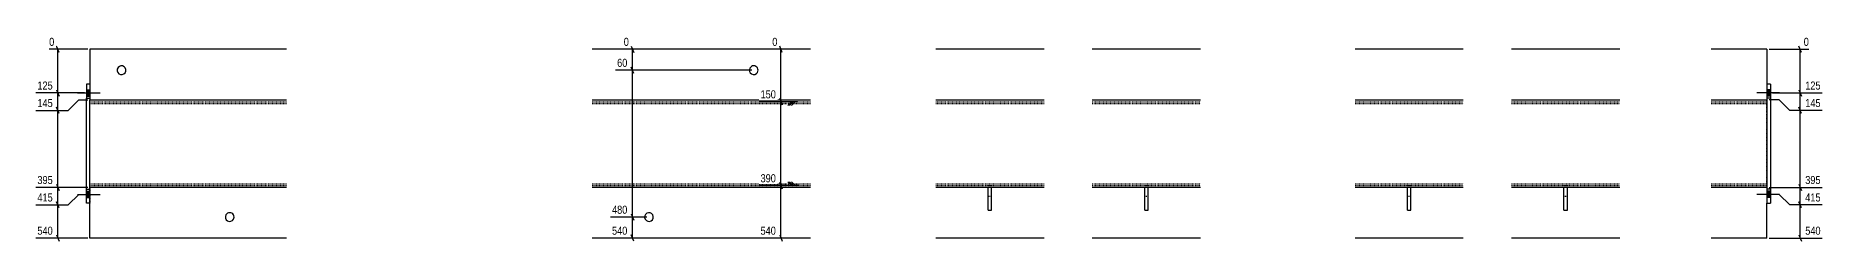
# Model space of a CAD drawing. Header units: millimetres. Extents: x 10 to 49821, y 10 to 1952.
# Drawn here: x 27794 to 32907, y 14 to 602 of the extents above; entities that cross this region are included whole.
import ezdxf

# ---------------------------------------------------------------- set-up
doc = ezdxf.new("R2010")
doc.units = ezdxf.units.MM
doc.linetypes.add('DXK_LINE_DOT2', pattern=[3.9198, 1.9599, -1.9599])
doc.layers.add('MÅLSÆTNING', color=7, linetype='Continuous')
doc.layers.add('STÅL', color=7, linetype='Continuous')
doc.styles.add('Arial Narrow', font='ARIALN.TTF', dxfattribs={"height": 0.2})

msp = doc.modelspace()

# ---------------------------------------------------------------- hatches: boundary and pattern name
at = {"layer": 'STÅL', "linetype": 'Continuous'}
for points in [[(27939, 447.4), (27939, 429.4), (27949, 429.4), (27949, 447.4)], [(27939, 447.4), (27939, 429.4), (27949, 429.4), (27949, 447.4)], [(27939, 447.4), (27939, 429.4), (27949, 429.4), (27949, 447.4)], [(32759, 429.4), (32759, 447.4), (32749, 447.4), (32749, 429.4)], [(32759, 429.4), (32759, 447.4), (32749, 447.4), (32749, 429.4)], [(32759, 429.4), (32759, 447.4), (32749, 447.4), (32749, 429.4)], [(27939, 157.4), (27939, 139.4), (27949, 139.4), (27949, 157.4)], [(27939, 157.4), (27939, 139.4), (27949, 139.4), (27949, 157.4)], [(27939, 157.4), (27939, 139.4), (27949, 139.4), (27949, 157.4)], [(32759, 139.4), (32759, 157.4), (32749, 157.4), (32749, 139.4)], [(32759, 139.4), (32759, 157.4), (32749, 157.4), (32749, 139.4)], [(32759, 139.4), (32759, 157.4), (32749, 157.4), (32749, 139.4)]]:
    msp.add_hatch(color=96, dxfattribs=at).paths.add_polyline_path(points)

# ---------------------------------------------------------------- linework, layer by layer
at = {"layer": 'MÅLSÆTNING', "color": 7, "linetype": 'Continuous'}
for p, q in [((27943, 563.4), (27832.2, 563.4)), ((27860.6, 554.4), (27853.4, 572.4)), ((29972.4, 563.4), (29902, 563.4)), ((29930.4, 554.4), (29923.2, 572.4)), ((32755, 563.4), (32869, 563.4)), ((32847.8, 554.4), (32840.6, 572.4)), ((29505.3, 494.4), (29498.1, 512.4)), ((29843, 503.4), (29453.5, 503.4)), ((27887, 388.4), (27917, 418.4)), ((27887, 388.4), (27917, 418.4)), ((27917, 418.4), (27943, 418.4)), ((27917, 418.4), (27943, 418.4)), ((29974.4, 413.4), (29864, 413.4)), ((29930.4, 404.4), (29923.2, 422.4)), ((29926.8, 173.4), (29926.8, 413.4)), ((29956.8, 413.4), (29946.3, 402.9)), ((29967.3, 413.4), (29946.3, 413.4)), ((29956.8, 413.4), (29946.3, 402.9)), ((29967.3, 413.4), (29946.3, 413.4)), ((29962.1, 413.4), (29951.6, 402.9)), ((29962.1, 413.4), (29951.6, 402.9)), ((29967.3, 413.4), (29956.8, 402.9)), ((29967.3, 413.4), (29956.8, 402.9)), ((32784.2, 418.4), (32755, 418.4)), ((32784.2, 418.4), (32755, 418.4)), ((32814.2, 388.4), (32784.2, 418.4)), ((32814.2, 388.4), (32784.2, 418.4)), ((27794.2, 388.4), (27887, 388.4)), ((27860.6, 379.4), (27853.4, 397.4)), ((32907, 388.4), (32814.2, 388.4)), ((32847.8, 379.4), (32840.6, 397.4)), ((32844.2, 168.4), (32844.2, 388.4)), ((29978.5, 173.4), (29864, 173.4)), ((29978.5, 173.4), (29864, 173.4)), ((29923.2, 182.4), (29930.4, 164.4)), ((29930.4, 164.4), (29923.2, 182.4)), ((29926.8, 23.4), (29926.8, 173.4)), ((29956.8, 173.4), (29946.3, 183.9)), ((29956.8, 173.4), (29946.3, 183.9)), ((29967.3, 173.4), (29946.3, 173.4)), ((29967.3, 173.4), (29946.3, 173.4)), ((29962.1, 173.4), (29951.6, 183.9)), ((29962.1, 173.4), (29951.6, 183.9)), ((29967.3, 173.4), (29956.8, 183.9)), ((29967.3, 173.4), (29956.8, 183.9)), ((32755, 168.4), (32907, 168.4)), ((32840.6, 177.4), (32847.8, 159.4)), ((27794.2, 118.4), (27887, 118.4)), ((27860.6, 109.4), (27853.4, 127.4)), ((27857, 23.4), (27857, 118.4)), ((27887, 118.4), (27917, 148.4)), ((27887, 118.4), (27917, 148.4)), ((27917, 148.4), (27933, 148.4)), ((27917, 148.4), (27933, 148.4)), ((32784.2, 148.4), (32765, 148.4)), ((32784.2, 148.4), (32765, 148.4)), ((32814.2, 118.4), (32784.2, 148.4)), ((32814.2, 118.4), (32784.2, 148.4)), ((32907, 118.4), (32814.2, 118.4)), ((32847.8, 109.4), (32840.6, 127.4)), ((32844.2, 23.4), (32844.2, 118.4)), ((29543, 83.4), (29438.9, 83.4)), ((29498.1, 92.4), (29505.3, 74.4)), ((29501.7, 23.4), (29501.7, 83.4)), ((27943, 23.4), (27794.2, 23.4)), ((27853.4, 32.4), (27860.6, 14.4)), ((29544.6, 23.4), (29438.9, 23.4)), ((29505.3, 14.4), (29498.1, 32.4)), ((29983, 23.4), (29864, 23.4)), ((29923.2, 32.4), (29930.4, 14.4)), ((32755, 23.4), (32907, 23.4)), ((32840.6, 32.4), (32847.8, 14.4))]:
    msp.add_line(p, q, dxfattribs=at)
at = {"layer": 'STÅL', "color": 2, "linetype": 'Continuous'}
for p, q in [((28511.5, 563.4), (27949, 563.4)), ((27949, 563.4), (27949, 463.4)), ((30011.5, 563.4), (29386.5, 563.4)), ((30679.8, 563.4), (30369.8, 563.4)), ((31128, 563.4), (30818, 563.4)), ((31880, 563.4), (31570, 563.4)), ((32328, 563.4), (32018, 563.4)), ((32749, 563.4), (32589, 563.4)), ((32749, 563.4), (32749, 463.4)), ((27949, 463.4), (27939, 463.4)), ((27939, 463.4), (27939, 423.4)), ((27949, 463.4), (27949, 423.4)), ((32759, 463.4), (32749, 463.4)), ((32749, 463.4), (32749, 423.4)), ((32759, 463.4), (32759, 423.4)), ((27939, 123.4), (27939, 423.4)), ((27939, 423.4), (27949, 423.4)), ((27949, 423.4), (27949, 418.4)), ((27949, 168.4), (27949, 418.4)), ((27949, 418.4), (28511.5, 418.4)), ((29386.5, 418.4), (30011.5, 418.4)), ((30369.8, 418.4), (30679.8, 418.4)), ((30818, 418.4), (31128, 418.4)), ((31570, 418.4), (31880, 418.4)), ((32018, 418.4), (32328, 418.4)), ((32589, 418.4), (32749, 418.4)), ((32749, 423.4), (32749, 418.4)), ((32759, 423.4), (32749, 423.4)), ((32749, 418.4), (32749, 168.4)), ((32759, 423.4), (32759, 123.4)), ((27939, 163.4), (27949, 163.4)), ((27949, 123.4), (27949, 168.4)), ((28511.5, 168.4), (27949, 168.4)), ((30011.5, 168.4), (29386.5, 168.4)), ((30679.8, 168.4), (30369.8, 168.4)), ((30519.8, 103.4), (30519.8, 168.4)), ((30529.8, 103.4), (30529.8, 168.4)), ((31128, 168.4), (30818, 168.4)), ((30968, 103.4), (30968, 168.4)), ((30978, 103.4), (30978, 168.4)), ((31880, 168.4), (31570, 168.4)), ((31720, 103.4), (31720, 168.4)), ((31730, 103.4), (31730, 168.4)), ((32328, 168.4), (32018, 168.4)), ((32168, 103.4), (32168, 168.4)), ((32178, 103.4), (32178, 168.4)), ((32749, 168.4), (32589, 168.4)), ((32749, 168.4), (32749, 123.4)), ((32759, 163.4), (32749, 163.4)), ((27949, 123.4), (27939, 123.4)), ((27949, 23.4), (27949, 123.4)), ((30519.8, 103.4), (30529.8, 103.4)), ((30968, 103.4), (30978, 103.4)), ((31720, 103.4), (31730, 103.4)), ((32168, 103.4), (32178, 103.4)), ((32749, 123.4), (32759, 123.4)), ((32749, 23.4), (32749, 123.4)), ((28511.5, 23.4), (27949, 23.4)), ((30011.5, 23.4), (29386.5, 23.4)), ((30679.8, 23.4), (30369.8, 23.4)), ((31128, 23.4), (30818, 23.4)), ((31880, 23.4), (31570, 23.4)), ((32328, 23.4), (32018, 23.4)), ((32749, 23.4), (32589, 23.4))]:
    msp.add_line(p, q, dxfattribs=at)
at = {"layer": 'STÅL', "color": 7, "linetype": 'DXK_LINE_DOT2'}
for p, q in [((27949, 463.4), (27949, 418.4)), ((32749, 463.4), (32749, 418.4)), ((27949, 168.4), (27949, 418.4)), ((27949, 413.4), (28511.5, 413.4)), ((29386.5, 413.4), (30011.5, 413.4)), ((30369.8, 413.4), (30679.8, 413.4)), ((30818, 413.4), (31128, 413.4)), ((31570, 413.4), (31880, 413.4)), ((32018, 413.4), (32328, 413.4)), ((32589, 413.4), (32749, 413.4)), ((32749, 168.4), (32749, 418.4)), ((27949, 408.4), (28511.5, 408.4)), ((29386.5, 408.4), (30011.5, 408.4)), ((30369.8, 408.4), (30679.8, 408.4)), ((30818, 408.4), (31128, 408.4)), ((31570, 408.4), (31880, 408.4)), ((32018, 408.4), (32328, 408.4)), ((32589, 408.4), (32749, 408.4)), ((27949, 178.4), (28511.5, 178.4)), ((27949, 173.4), (28511.5, 173.4)), ((27949, 168.4), (27949, 123.4)), ((29386.5, 178.4), (30011.5, 178.4)), ((29386.5, 173.4), (30011.5, 173.4)), ((30369.8, 178.4), (30679.8, 178.4)), ((30369.8, 173.4), (30679.8, 173.4)), ((30519.8, 168.4), (30519.8, 173.4)), ((30519.8, 173.4), (30529.8, 173.4)), ((30529.8, 168.4), (30529.8, 173.4)), ((30818, 178.4), (31128, 178.4)), ((30818, 173.4), (31128, 173.4)), ((30968, 168.4), (30968, 173.4)), ((30968, 173.4), (30978, 173.4)), ((30978, 168.4), (30978, 173.4)), ((31570, 178.4), (31880, 178.4)), ((31570, 173.4), (31880, 173.4)), ((31720, 168.4), (31720, 173.4)), ((31720, 173.4), (31730, 173.4)), ((31730, 168.4), (31730, 173.4)), ((32018, 178.4), (32328, 178.4)), ((32018, 173.4), (32328, 173.4)), ((32168, 168.4), (32168, 173.4)), ((32168, 173.4), (32178, 173.4)), ((32178, 168.4), (32178, 173.4)), ((32589, 178.4), (32749, 178.4)), ((32589, 173.4), (32749, 173.4)), ((32749, 168.4), (32749, 123.4)), ((30519.8, 143.4), (30529.8, 143.4)), ((30968, 143.4), (30978, 143.4)), ((31720, 143.4), (31730, 143.4)), ((32168, 143.4), (32178, 143.4))]:
    msp.add_line(p, q, dxfattribs=at)
at = {"layer": 'STÅL', "color": 96, "linetype": 'Continuous'}
for p, q in [((27913, 438.4), (27978, 438.4)), ((27913, 438.4), (27978, 438.4)), ((27913, 438.4), (27978, 438.4)), ((27939, 447.4), (27949, 447.4)), ((27939, 447.4), (27949, 447.4)), ((27939, 447.4), (27949, 447.4)), ((27939, 429.4), (27949, 429.4)), ((27939, 429.4), (27949, 429.4)), ((27939, 429.4), (27949, 429.4)), ((32785, 438.4), (32720, 438.4)), ((32785, 438.4), (32720, 438.4)), ((32785, 438.4), (32720, 438.4)), ((32759, 447.4), (32749, 447.4)), ((32759, 447.4), (32749, 447.4)), ((32759, 447.4), (32749, 447.4)), ((32759, 429.4), (32749, 429.4)), ((32759, 429.4), (32749, 429.4)), ((32759, 429.4), (32749, 429.4)), ((27939, 157.4), (27949, 157.4)), ((27939, 157.4), (27949, 157.4)), ((27939, 157.4), (27949, 157.4)), ((32759, 157.4), (32749, 157.4)), ((32759, 157.4), (32749, 157.4)), ((32759, 157.4), (32749, 157.4)), ((27913, 148.4), (27978, 148.4)), ((27913, 148.4), (27978, 148.4)), ((27913, 148.4), (27978, 148.4)), ((27939, 139.4), (27949, 139.4)), ((27939, 139.4), (27949, 139.4)), ((27939, 139.4), (27949, 139.4)), ((32785, 148.4), (32720, 148.4)), ((32785, 148.4), (32720, 148.4)), ((32785, 148.4), (32720, 148.4)), ((32759, 139.4), (32749, 139.4)), ((32759, 139.4), (32749, 139.4)), ((32759, 139.4), (32749, 139.4))]:
    msp.add_line(p, q, dxfattribs=at)
at = {"layer": 'STÅL', "color": 2, "linetype": 'Continuous'}
for centre, start, end in [((28039.4, 503.4), 120.3737, 300.3737), ((28039.4, 503.4), 300.3737, 120.3737), ((29849, 503.4), 330.3737, 150.3737), ((29849, 503.4), 150.3737, 330.3737), ((28349, 83.4), 150.3737, 330.3737), ((28349, 83.4), 330.3737, 150.3737), ((29549, 83.4), 120.3737, 300.3737), ((29549, 83.4), 300.3737, 120.3737)]:
    msp.add_arc(centre, 12.5, start, end, dxfattribs=at)

# ---------------------------------------------------------------- next in the draw order: wipeouts: each hides what was drawn before it
at = {"color": 0, "linetype": 'Continuous'}
for points in [[(29917, 418.2), (29917, 451.8), (29863.6, 451.8), (29863.6, 418.2)], [(32907.4, 393.2), (32907.4, 426.8), (32853.9, 426.8), (32853.9, 393.2)], [(29917, 178.2), (29917, 211.8), (29863.6, 211.8), (29863.6, 178.2)], [(27847.2, 123.2), (27847.2, 156.8), (27793.7, 156.8), (27793.7, 123.2)], [(32907.4, 123.2), (32907.4, 156.8), (32853.9, 156.8), (32853.9, 123.2)], [(29491.9, 88.2), (29491.9, 121.8), (29438.5, 121.8), (29438.5, 88.2)], [(27847.2, 28.2), (27847.2, 61.8), (27793.7, 61.8), (27793.7, 28.2)], [(29491.9, 28.2), (29491.9, 61.8), (29438.5, 61.8), (29438.5, 28.2)], [(29917, 28.2), (29917, 61.8), (29863.6, 61.8), (29863.6, 28.2)], [(32907.4, 28.2), (32907.4, 61.8), (32853.9, 61.8), (32853.9, 28.2)]]:
    msp.add_wipeout(points, dxfattribs=at).dxf.layer = 'MÅLSÆTNING'

# ---------------------------------------------------------------- next in the draw order: linework, layer by layer
at = {"layer": 'MÅLSÆTNING', "color": 7, "linetype": 'Continuous'}
for p, q in [((29926.8, 413.4), (29926.8, 563.4)), ((29501.7, 83.4), (29501.7, 503.4)), ((29974.4, 413.4), (29864, 413.4)), ((29923.2, 422.4), (29930.4, 404.4)), ((32765, 438.4), (32907, 438.4)), ((32840.6, 447.4), (32847.8, 429.4)), ((32844.2, 388.4), (32844.2, 438.4)), ((32907, 388.4), (32814.2, 388.4)), ((32847.8, 379.4), (32840.6, 397.4)), ((27943, 168.4), (27794.2, 168.4)), ((27853.4, 177.4), (27860.6, 159.4)), ((27857, 118.4), (27857, 168.4)), ((32755, 168.4), (32907, 168.4)), ((32840.6, 177.4), (32847.8, 159.4)), ((32844.2, 118.4), (32844.2, 168.4)), ((27794.2, 118.4), (27887, 118.4)), ((27860.6, 109.4), (27853.4, 127.4)), ((32907, 118.4), (32814.2, 118.4)), ((32847.8, 109.4), (32840.6, 127.4)), ((29543, 83.4), (29438.9, 83.4)), ((29498.1, 92.4), (29505.3, 74.4))]:
    msp.add_line(p, q, dxfattribs=at)

# ---------------------------------------------------------------- next in the draw order: texts
at = {"layer": 'MÅLSÆTNING', "color": 3, "linetype": 'Continuous', "style": 'Arial Narrow'}
for s, p in [('150', (29868.4, 423)), ('145', (32858.7, 398)), ('390', (29868.4, 183)), ('415', (27798.5, 128)), ('480', (29443.3, 93)), ('415', (32858.7, 128)), ('540', (27798.5, 33)), ('540', (29443.3, 33)), ('540', (29868.4, 33)), ('540', (32858.7, 33))]:
    msp.add_text(s, height=22.91, dxfattribs=at).set_placement(p)

# ---------------------------------------------------------------- next in the draw order: wipeouts: each hides what was drawn before it
at = {"color": 0, "linetype": 'Continuous'}
for points in [[(29921.4, 568.2), (29921.4, 601.8), (29897.2, 601.8), (29897.2, 568.2)], [(29491.9, 508.2), (29491.9, 541.8), (29453.1, 541.8), (29453.1, 508.2)], [(32907.4, 443.2), (32907.4, 476.8), (32853.9, 476.8), (32853.9, 443.2)], [(27847.2, 173.2), (27847.2, 206.8), (27793.7, 206.8), (27793.7, 173.2)], [(32907.4, 173.2), (32907.4, 206.8), (32853.9, 206.8), (32853.9, 173.2)]]:
    msp.add_wipeout(points, dxfattribs=at).dxf.layer = 'MÅLSÆTNING'

# ---------------------------------------------------------------- next in the draw order: linework, layer by layer
at = {"layer": 'MÅLSÆTNING', "color": 7, "linetype": 'Continuous'}
for p, q in [((29547, 563.4), (29476.9, 563.4)), ((29498.1, 572.4), (29505.3, 554.4)), ((29501.7, 503.4), (29501.7, 563.4)), ((32844.2, 438.4), (32844.2, 563.4)), ((29505.3, 494.4), (29498.1, 512.4)), ((29843, 503.4), (29453.5, 503.4)), ((32765, 438.4), (32907, 438.4)), ((32840.6, 447.4), (32847.8, 429.4)), ((27857, 168.4), (27857, 388.4)), ((27943, 168.4), (27794.2, 168.4)), ((27853.4, 177.4), (27860.6, 159.4))]:
    msp.add_line(p, q, dxfattribs=at)

# ---------------------------------------------------------------- next in the draw order: texts
at = {"layer": 'MÅLSÆTNING', "color": 3, "linetype": 'Continuous', "style": 'Arial Narrow'}
for s, height, p in [('0', 22.9, (29902, 573)), ('60', 22.91, (29457.9, 513)), ('125', 22.91, (32858.7, 448)), ('395', 22.91, (27798.5, 178)), ('395', 22.91, (32858.7, 178))]:
    msp.add_text(s, height=height, dxfattribs=at).set_placement(p)

# ---------------------------------------------------------------- next in the draw order: wipeouts: each hides what was drawn before it
at = {"color": 0, "linetype": 'Continuous'}
for points in [[(29496.3, 568.2), (29496.3, 601.8), (29472.1, 601.8), (29472.1, 568.2)], [(32873.8, 568.2), (32873.8, 601.8), (32849.6, 601.8), (32849.6, 568.2)], [(27847.2, 393.2), (27847.2, 426.8), (27793.7, 426.8), (27793.7, 393.2)]]:
    msp.add_wipeout(points, dxfattribs=at).dxf.layer = 'MÅLSÆTNING'

# ---------------------------------------------------------------- next in the draw order: linework, layer by layer
at = {"layer": 'MÅLSÆTNING', "color": 7, "linetype": 'Continuous'}
for p, q in [((27933, 438.4), (27794.2, 438.4)), ((27853.4, 447.4), (27860.6, 429.4)), ((27857, 388.4), (27857, 438.4)), ((27794.2, 388.4), (27887, 388.4)), ((27860.6, 379.4), (27853.4, 397.4))]:
    msp.add_line(p, q, dxfattribs=at)

# ---------------------------------------------------------------- next in the draw order: texts
at = {"layer": 'MÅLSÆTNING', "color": 3, "linetype": 'Continuous', "style": 'Arial Narrow'}
for s, height, p in [('0', 22.9, (29476.9, 573)), ('0', 22.9, (32854.4, 573)), ('145', 22.91, (27798.5, 398))]:
    msp.add_text(s, height=height, dxfattribs=at).set_placement(p)

# ---------------------------------------------------------------- next in the draw order: wipeouts: each hides what was drawn before it
at = {"color": 0, "linetype": 'Continuous'}
msp.add_wipeout([(27847.2, 443.2), (27847.2, 476.8), (27793.7, 476.8), (27793.7, 443.2)], dxfattribs=at).dxf.layer = 'MÅLSÆTNING'

# ---------------------------------------------------------------- next in the draw order: linework, layer by layer
at = {"layer": 'MÅLSÆTNING', "color": 7, "linetype": 'Continuous'}
for p, q in [((27857, 438.4), (27857, 563.4)), ((27933, 438.4), (27794.2, 438.4)), ((27853.4, 447.4), (27860.6, 429.4))]:
    msp.add_line(p, q, dxfattribs=at)

# ---------------------------------------------------------------- next in the draw order: texts
at = {"layer": 'MÅLSÆTNING', "color": 3, "linetype": 'Continuous', "style": 'Arial Narrow'}
msp.add_text('125', height=22.91, dxfattribs=at).set_placement((27798.5, 448))

# ---------------------------------------------------------------- next in the draw order: wipeouts: each hides what was drawn before it
at = {"color": 0, "linetype": 'Continuous'}
msp.add_wipeout([(27851.6, 568.2), (27851.6, 601.8), (27827.4, 601.8), (27827.4, 568.2)], dxfattribs=at).dxf.layer = 'MÅLSÆTNING'

# ---------------------------------------------------------------- next in the draw order: texts
at = {"layer": 'MÅLSÆTNING', "color": 3, "linetype": 'Continuous', "style": 'Arial Narrow'}
msp.add_text('0', height=22.9, dxfattribs=at).set_placement((27832.2, 573))

doc.saveas('drawing.dxf')
